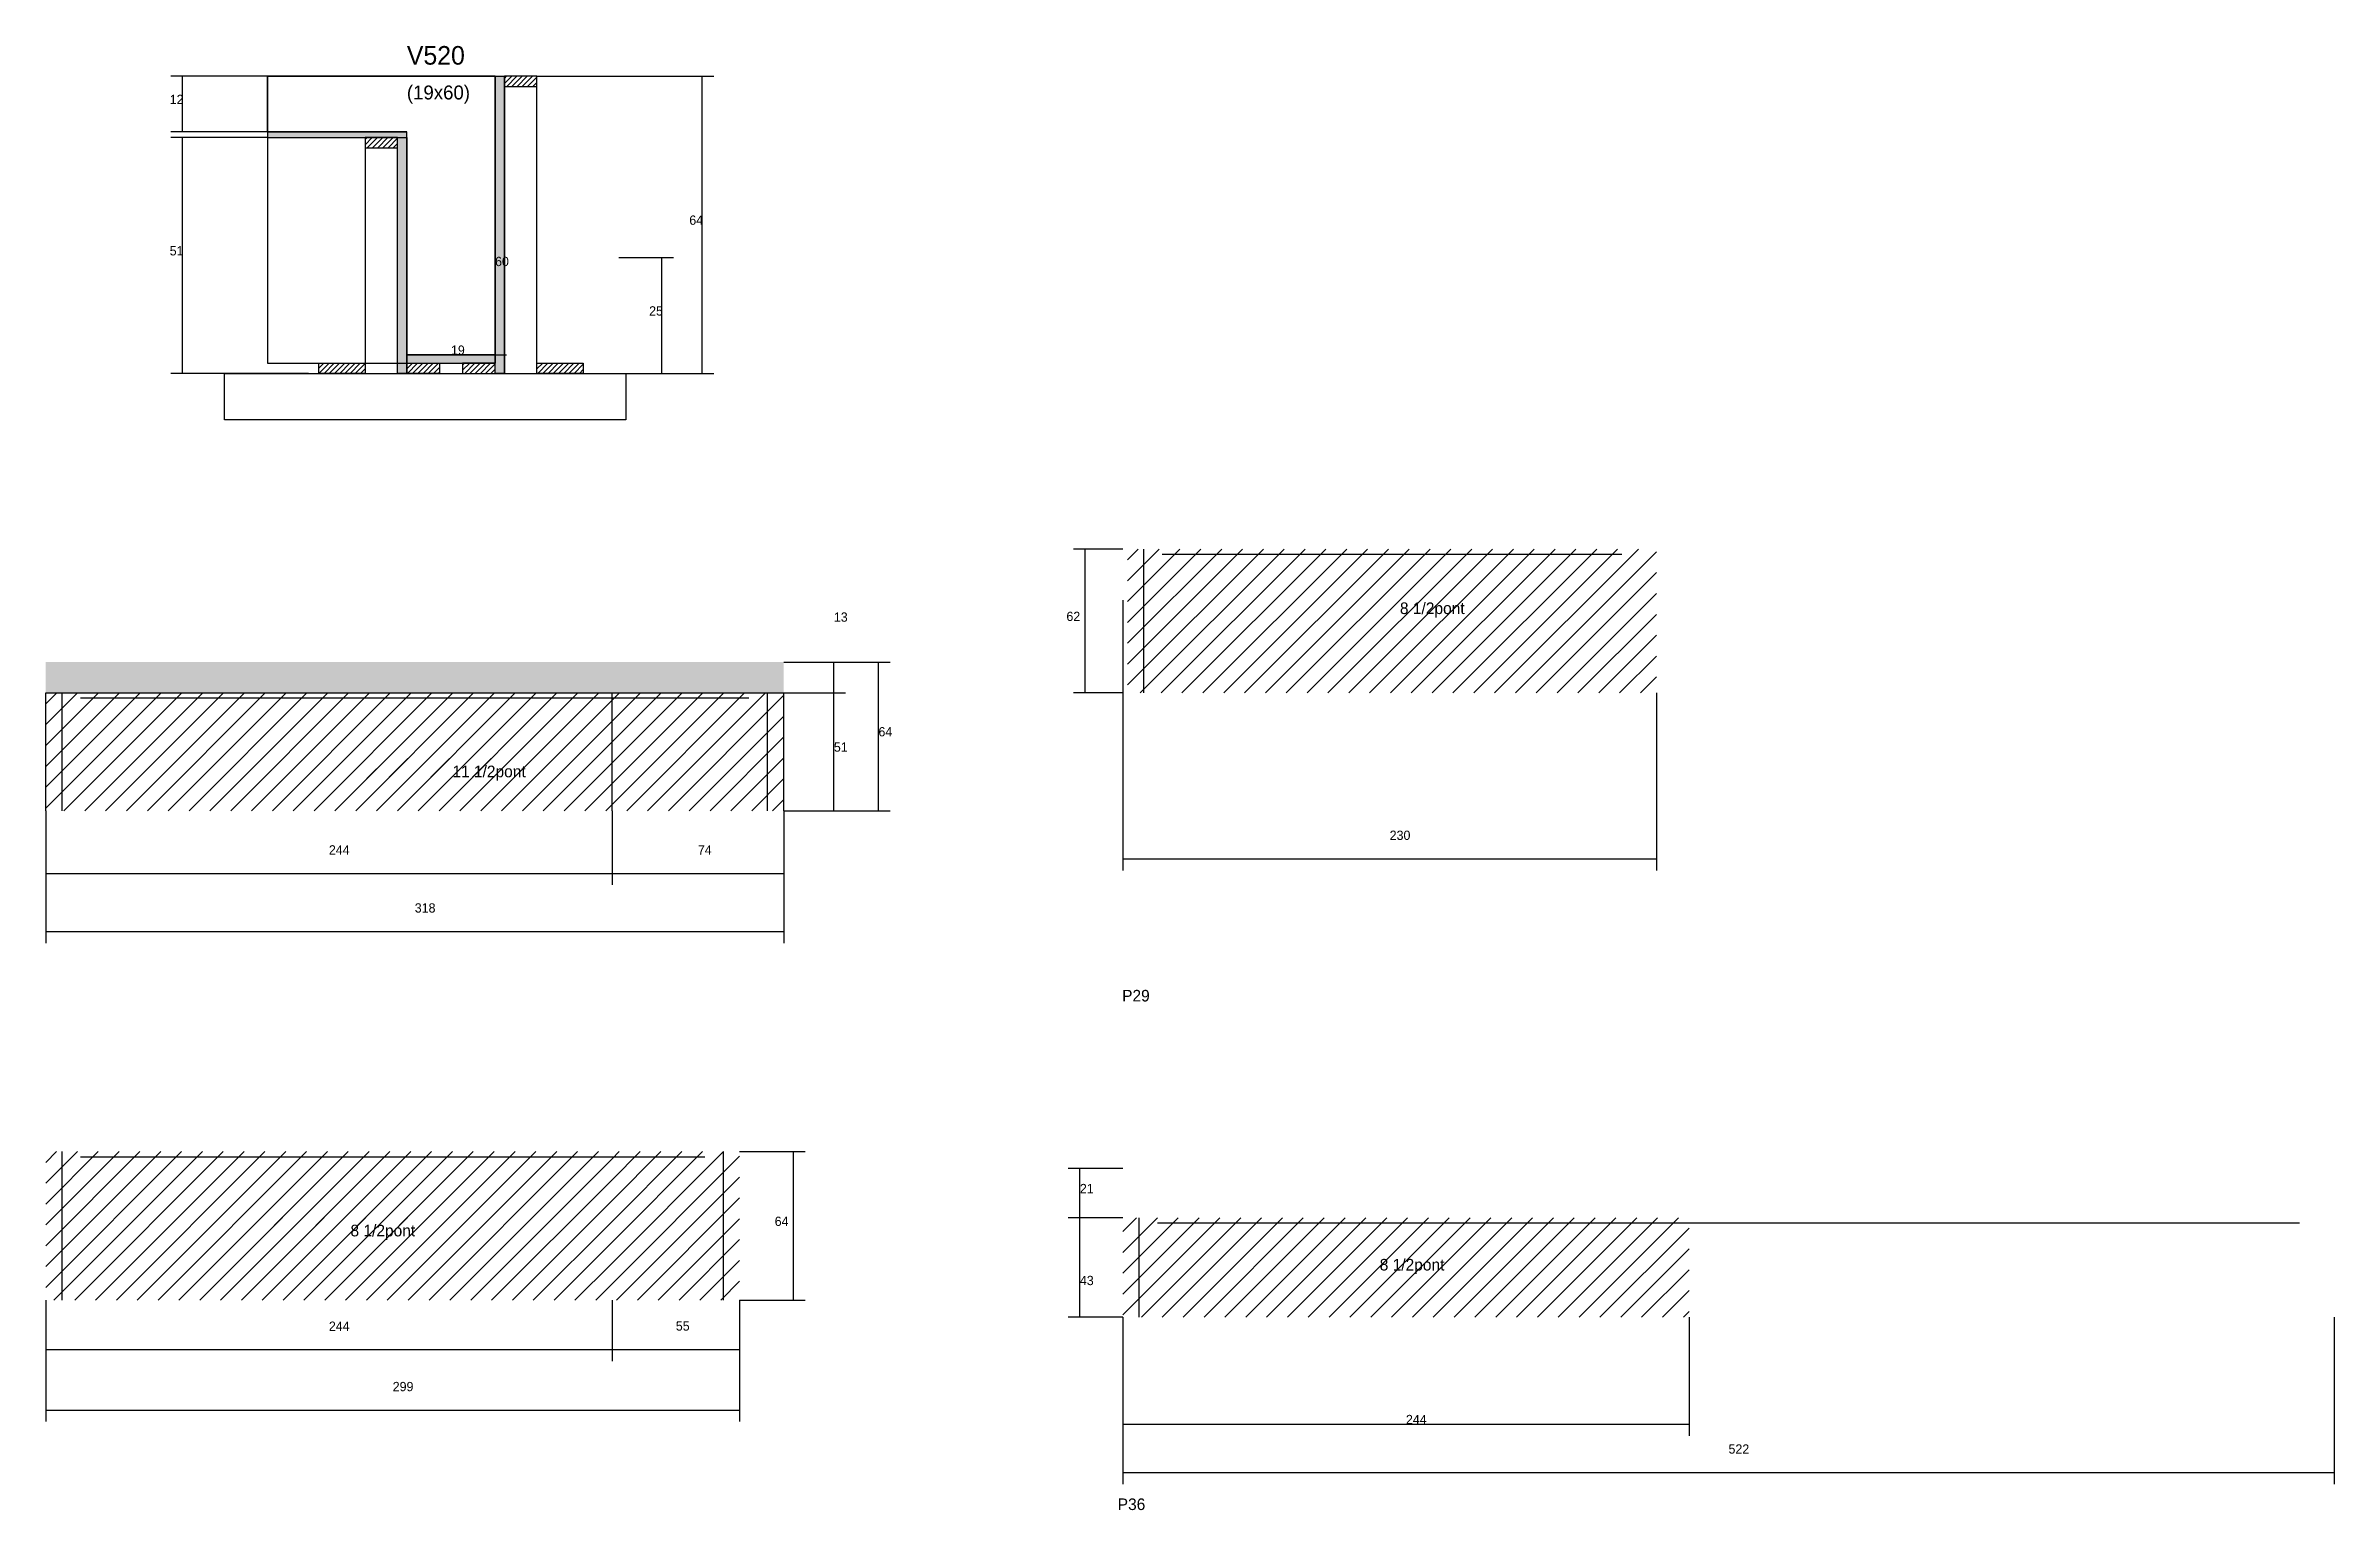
# Model space of a CAD drawing. Header units: metres. Extents: x -16607 to -15621, y 5362 to 5993.
import ezdxf

# ---------------------------------------------------------------- set-up
doc = ezdxf.new("R2010")
doc.units = ezdxf.units.M
for name, color, linetype in [('CONCRETO', 251, 'Continuous'), ('COTA', 4, 'Continuous'), ('Cota Seção (2x)', 4, 'Continuous'), ('Hachura', 253, 'Continuous'), ('Madeira', 126, 'Continuous'), ('NOMENCLATURA', 7, 'Continuous'), ('Painéis', 200, 'Continuous'), ('SARR_2.2x7', 40, 'Continuous'), ('Texto Seção', 7, 'Continuous')]:
    doc.layers.add(name, color=color, linetype=linetype)

msp = doc.modelspace()

# ---------------------------------------------------------------- hatches: boundary and pattern name
at = {"layer": 'COTA'}
h = msp.add_hatch(dxfattribs=at)
h.set_pattern_fill('AR-CONC', scale=0.03)
h.paths.add_polyline_path([(-16288.9, 5713.8), (-16288.9, 5727), (-16606.9, 5727), (-16606.9, 5713.8)])
at = {"layer": 'Hachura'}
h = msp.add_hatch(color=8, dxfattribs=at)
h.dxf.hatch_style = 1
h.paths.add_polyline_path([(-16413.3, 5979.4), (-16409.3, 5979.4), (-16409.3, 5979.4), (-16409.3, 5851.4), (-16409.3, 5851.4), (-16413.3, 5851.4), (-16413.3, 5851.4), (-16413.3, 5979.4)])
h = msp.add_hatch(dxfattribs=at)
h.set_pattern_fill('ANSI31', scale=0.5)
h.paths.add_polyline_path([(-16395.3, 5975), (-16395.3, 5979.4), (-16395.3, 5979.4), (-16409.3, 5979.4), (-16409.3, 5979.4), (-16409.3, 5975), (-16409.3, 5975), (-16395.3, 5975)])
h = msp.add_hatch(color=8, dxfattribs=at)
h.dxf.hatch_style = 1
h.paths.add_polyline_path([(-16451.3, 5953), (-16451.3, 5955.4), (-16451.3, 5955.4), (-16511.3, 5955.4), (-16511.3, 5955.4), (-16511.3, 5953), (-16511.3, 5953), (-16451.3, 5953)])
h = msp.add_hatch(dxfattribs=at)
h.set_pattern_fill('ANSI31', scale=0.5)
h.paths.add_polyline_path([(-16455.3, 5948.6), (-16455.3, 5953), (-16455.3, 5953), (-16469.3, 5953), (-16469.3, 5953), (-16469.3, 5948.6), (-16469.3, 5948.6), (-16455.3, 5948.6)])
h = msp.add_hatch(color=8, dxfattribs=at)
h.dxf.hatch_style = 1
h.paths.add_polyline_path([(-16455.3, 5953), (-16451.3, 5953), (-16451.3, 5953), (-16451.3, 5851.4), (-16451.3, 5851.4), (-16455.3, 5851.4), (-16455.3, 5851.4), (-16455.3, 5953)])
h = msp.add_hatch(color=8, dxfattribs=at)
h.dxf.hatch_style = 1
h.paths.add_polyline_path([(-16413.3, 5855.8), (-16413.3, 5859.4), (-16413.3, 5859.4), (-16451.3, 5859.4), (-16451.3, 5859.4), (-16451.3, 5855.8), (-16451.3, 5855.8), (-16413.3, 5855.8)])
h = msp.add_hatch(dxfattribs=at)
h.set_pattern_fill('ANSI31', scale=0.5)
h.paths.add_polyline_path([(-16489.3, 5851.4), (-16489.3, 5855.8), (-16489.3, 5855.8), (-16469.3, 5855.8), (-16469.3, 5855.8), (-16469.3, 5851.4), (-16469.3, 5851.4), (-16489.3, 5851.4)])
h = msp.add_hatch(dxfattribs=at)
h.set_pattern_fill('ANSI31', scale=0.5)
h.paths.add_polyline_path([(-16451.3, 5851.4), (-16451.3, 5855.8), (-16451.3, 5855.8), (-16437.3, 5855.8), (-16437.3, 5855.8), (-16437.3, 5851.4), (-16437.3, 5851.4), (-16451.3, 5851.4)])
h = msp.add_hatch(dxfattribs=at)
h.set_pattern_fill('ANSI31', scale=0.5)
h.paths.add_polyline_path([(-16413.3, 5851.4), (-16413.3, 5855.8), (-16413.3, 5855.8), (-16427.3, 5855.8), (-16427.3, 5855.8), (-16427.3, 5851.4), (-16427.3, 5851.4), (-16413.3, 5851.4)])
h = msp.add_hatch(dxfattribs=at)
h.set_pattern_fill('ANSI31', scale=0.5)
h.paths.add_polyline_path([(-16395.3, 5851.4), (-16395.3, 5855.8), (-16395.3, 5855.8), (-16375.3, 5855.8), (-16375.3, 5855.8), (-16375.3, 5851.4), (-16375.3, 5851.4), (-16395.3, 5851.4)])
h = msp.add_hatch(dxfattribs=at)
h.set_pattern_fill('ANSI31', scale=2)
h.paths.add_polyline_path([(-15912.8, 5713.7), (-15912.8, 5775.7), (-16140.8, 5775.7), (-16140.8, 5713.7)])
h = msp.add_hatch(dxfattribs=at)
h.set_pattern_fill('ANSI31', scale=2)
h.paths.add_polyline_path([(-16606.9, 5713.8), (-16606.9, 5663), (-16362.9, 5663), (-16362.9, 5713.8)])
h = msp.add_hatch(dxfattribs=at)
h.set_pattern_fill('ANSI31', scale=2)
h.paths.add_polyline_path([(-16362.9, 5713.8), (-16362.9, 5663), (-16288.9, 5663), (-16288.9, 5713.8)])
h = msp.add_hatch(dxfattribs=at)
h.set_pattern_fill('ANSI31', scale=2)
h.paths.add_polyline_path([(-16468.5, 5669.3), (-16468.5, 5685.5), (-16468.5, 5685.5), (-16394.9, 5685.5), (-16394.9, 5685.5), (-16394.9, 5669.3), (-16394.9, 5669.3), (-16468.5, 5669.3)])
h = msp.add_hatch(dxfattribs=at)
h.set_pattern_fill('ANSI31', scale=2)
h.paths.add_polyline_path([(-16362.9, 5452.1), (-16362.9, 5516.1), (-16606.9, 5516.1), (-16606.9, 5452.1)])
h = msp.add_hatch(dxfattribs=at)
h.set_pattern_fill('ANSI31', scale=2)
h.paths.add_polyline_path([(-16362.9, 5452.1), (-16307.9, 5452.1), (-16307.9, 5516.1), (-16362.9, 5516.1)])
h = msp.add_hatch(dxfattribs=at)
h.set_pattern_fill('ANSI31', scale=2)
h.paths.add_polyline_path([(-16509.9, 5471.5), (-16509.9, 5487.7), (-16509.9, 5487.7), (-16441.3, 5487.7), (-16441.3, 5487.7), (-16441.3, 5471.5), (-16441.3, 5471.5), (-16509.9, 5471.5)])
h = msp.add_hatch(dxfattribs=at)
h.set_pattern_fill('ANSI31', scale=2)
h.paths.add_polyline_path([(-16142.8, 5487.6), (-16142.8, 5444.8), (-15898.8, 5444.8), (-15898.8, 5487.6)])

# ---------------------------------------------------------------- linework, layer by layer
at = {"layer": 'CONCRETO'}
for points in [[(-16451.3, 5955.4), (-16511.3, 5955.4), (-16511.3, 5979.4), (-16413.3, 5979.4), (-16413.3, 5855.8), (-16413.3, 5855.8), (-16413.3, 5859.4), (-16451.3, 5859.4)], [(-16511.3, 5855.8), (-16413.3, 5855.8), (-16413.3, 5979.4), (-16511.3, 5979.4)]]:
    msp.add_lwpolyline(points, close=True, dxfattribs=at)
at = {"layer": 'COTA'}
for p, q in [((-16511.3, 5979.4), (-16553, 5979.4)), ((-16548, 5955.4), (-16548, 5979.4)), ((-16395.3, 5979.4), (-16319.1, 5979.4)), ((-16324.1, 5851.4), (-16324.1, 5979.4)), ((-16511.3, 5955.4), (-16553, 5955.4)), ((-16511.3, 5953), (-16553, 5953)), ((-16548, 5851.4), (-16548, 5953)), ((-16360, 5901.3), (-16336.4, 5901.3)), ((-16341.4, 5851.4), (-16341.4, 5901.3)), ((-16493.7, 5851.4), (-16553, 5851.4)), ((-16395.3, 5851.4), (-16319.1, 5851.4)), ((-16360, 5851.4), (-16336.4, 5851.4)), ((-16142.8, 5775.7), (-16164, 5775.7)), ((-16159, 5713.7), (-16159, 5775.7)), ((-16142.8, 5753.7), (-16142.8, 5637.2)), ((-16288.9, 5727), (-16262.3, 5727)), ((-16288.9, 5727), (-16243.1, 5727)), ((-16267.3, 5713.8), (-16267.3, 5727)), ((-16248.1, 5663), (-16248.1, 5727)), ((-16288.9, 5713.8), (-16262.3, 5713.8)), ((-16288.9, 5713.8), (-16262.3, 5713.8)), ((-16267.3, 5663), (-16267.3, 5713.8)), ((-16142.8, 5713.7), (-16164, 5713.7)), ((-15912.8, 5713.7), (-15912.8, 5637.2)), ((-16606.9, 5663), (-16606.9, 5605.9)), ((-16606.9, 5663), (-16606.9, 5631)), ((-16362.9, 5663), (-16362.9, 5631)), ((-16362.9, 5663), (-16362.9, 5631)), ((-16288.9, 5663), (-16288.9, 5605.9)), ((-16288.9, 5663), (-16262.3, 5663)), ((-16288.9, 5663), (-16243.1, 5663)), ((-16288.9, 5663), (-16288.9, 5631)), ((-16142.8, 5642.2), (-15912.8, 5642.2)), ((-16606.9, 5636), (-16362.9, 5636)), ((-16362.9, 5636), (-16288.9, 5636)), ((-16606.9, 5610.9), (-16288.9, 5610.9)), ((-16307.9, 5516.1), (-16279.7, 5516.1)), ((-16284.7, 5452.1), (-16284.7, 5516.1)), ((-16142.8, 5508.8), (-16166.3, 5508.8)), ((-16161.3, 5487.6), (-16161.3, 5508.8)), ((-16142.8, 5487.6), (-16166.3, 5487.6)), ((-16142.8, 5487.6), (-16166.3, 5487.6)), ((-16161.3, 5444.8), (-16161.3, 5487.6)), ((-16606.9, 5452.1), (-16606.9, 5399.8)), ((-16606.9, 5452.1), (-16606.9, 5425.8)), ((-16362.9, 5452.1), (-16362.9, 5425.8)), ((-16362.9, 5452.1), (-16362.9, 5425.8)), ((-16307.9, 5452.1), (-16307.9, 5399.8)), ((-16307.9, 5452.1), (-16279.7, 5452.1)), ((-16307.9, 5452.1), (-16307.9, 5425.8)), ((-16142.8, 5444.8), (-16166.3, 5444.8)), ((-16142.8, 5444.8), (-16142.8, 5393.7)), ((-16142.8, 5444.8), (-16142.8, 5372.9)), ((-15898.8, 5444.8), (-15898.8, 5393.7)), ((-15620.8, 5444.8), (-15620.8, 5372.9)), ((-16606.9, 5430.8), (-16362.9, 5430.8)), ((-16362.9, 5430.8), (-16307.9, 5430.8)), ((-16606.9, 5404.8), (-16307.9, 5404.8)), ((-16142.8, 5398.7), (-15898.8, 5398.7)), ((-16142.8, 5377.9), (-15620.8, 5377.9))]:
    msp.add_line(p, q, dxfattribs=at)
at = {"layer": 'Cota Seção (2x)'}
for p, q in [((-16451.3, 5979.4), (-16408.3, 5979.4)), ((-16413.3, 5859.4), (-16413.3, 5979.4)), ((-16451.3, 5851.4), (-16451.3, 5864.4)), ((-16451.3, 5859.4), (-16408.3, 5859.4)), ((-16451.3, 5859.4), (-16413.3, 5859.4)), ((-16413.3, 5851.4), (-16413.3, 5864.4))]:
    msp.add_line(p, q, dxfattribs=at)
at = {"layer": 'Madeira'}
for points in [[(-16395.3, 5975), (-16395.3, 5979.4), (-16409.3, 5979.4), (-16409.3, 5975)], [(-16395.3, 5979.4), (-16409.3, 5979.4), (-16409.3, 5851.4), (-16395.3, 5851.4)], [(-16455.3, 5948.6), (-16455.3, 5953), (-16469.3, 5953), (-16469.3, 5948.6)], [(-16455.3, 5953), (-16469.3, 5953), (-16469.3, 5851.4), (-16455.3, 5851.4)], [(-16356.9, 5831.4), (-16529.9, 5831.4), (-16529.9, 5851.4), (-16356.9, 5851.4)], [(-16489.3, 5851.4), (-16489.3, 5855.8), (-16469.3, 5855.8), (-16469.3, 5851.4)], [(-16451.3, 5851.4), (-16451.3, 5855.8), (-16437.3, 5855.8), (-16437.3, 5851.4)], [(-16413.3, 5851.4), (-16413.3, 5855.8), (-16427.3, 5855.8), (-16427.3, 5851.4)], [(-16395.3, 5851.4), (-16395.3, 5855.8), (-16375.3, 5855.8), (-16375.3, 5851.4)]]:
    msp.add_lwpolyline(points, close=True, dxfattribs=at)
at = {"layer": 'Painéis'}
for p, q in [((-16409.3, 5851.4), (-16409.3, 5979.4)), ((-16511.3, 5955.4), (-16451.3, 5955.4)), ((-16451.3, 5851.4), (-16451.3, 5953)), ((-16451.3, 5859.4), (-16413.3, 5859.4)), ((-16451.3, 5855.8), (-16451.3, 5859.4)), ((-16413.3, 5855.8), (-16413.3, 5859.4)), ((-16606.9, 5713.8), (-16288.9, 5713.8)), ((-16606.9, 5663), (-16606.9, 5713.8)), ((-16362.9, 5663), (-16362.9, 5713.8)), ((-16288.9, 5663), (-16288.9, 5713.8))]:
    msp.add_line(p, q, dxfattribs=at)
for points in [[(-16413.3, 5979.4), (-16409.3, 5979.4), (-16409.3, 5851.4), (-16413.3, 5851.4)], [(-16451.3, 5953), (-16451.3, 5955.4), (-16511.3, 5955.4), (-16511.3, 5953)], [(-16455.3, 5953), (-16451.3, 5953), (-16451.3, 5851.4), (-16455.3, 5851.4)], [(-16413.3, 5855.8), (-16413.3, 5859.4), (-16451.3, 5859.4), (-16451.3, 5855.8)]]:
    msp.add_lwpolyline(points, close=True, dxfattribs=at)
at = {"layer": 'SARR_2.2x7'}
for p, q in [((-16133.8, 5713.7), (-16133.8, 5775.7)), ((-16125.8, 5773.5), (-15927.8, 5773.5)), ((-16599.9, 5663), (-16599.9, 5713.8)), ((-16591.9, 5711.6), (-16303.9, 5711.6)), ((-16295.9, 5663), (-16295.9, 5713.8)), ((-16599.9, 5452.1), (-16599.9, 5516.1)), ((-16591.9, 5513.9), (-16322.9, 5513.9)), ((-16314.9, 5452.1), (-16314.9, 5516.1)), ((-16135.8, 5444.8), (-16135.8, 5487.6)), ((-16127.8, 5485.4), (-15635.8, 5485.4))]:
    msp.add_line(p, q, dxfattribs=at)

# ---------------------------------------------------------------- texts
at = {"layer": 'COTA'}
for s, p in [('12', (-16553.5, 5967.4)), ('64', (-16329.6, 5915.4)), ('51', (-16553.5, 5902.2)), ('25', (-16346.9, 5876.3)), ('13', (-16267.3, 5744.4)), ('62', (-16167.1, 5744.7)), ('51', (-16267.3, 5688.4)), ('64', (-16248.1, 5695)), ('230', (-16027.8, 5650.4)), ('244', (-16484.9, 5644.1)), ('74', (-16325.9, 5644.1)), ('318', (-16447.9, 5619.1)), ('21', (-16161.3, 5498.2)), ('64', (-16292.8, 5484.1)), ('43', (-16161.3, 5458.6)), ('244', (-16484.9, 5438.9)), ('55', (-16335.4, 5439)), ('299', (-16457.4, 5412.9)), ('244', (-16020.8, 5398.7)), ('522', (-15881.8, 5386))]:
    msp.add_text(s, height=4, dxfattribs=at).set_placement(p)
at = {"layer": 'Cota Seção (2x)'}
for s, p in [('60', (-16413.3, 5897.6)), ('19', (-16432.3, 5859.4))]:
    msp.add_text(s, height=4, dxfattribs=at).set_placement(p)
at = {"layer": 'NOMENCLATURA'}
for s, p in [('8 1/2pont', (-16023.4, 5747.7)), ('11 1/2pont', (-16431.7, 5677.4)), ('P29', (-16143.1, 5580.8)), ('8 1/2pont', (-16475.6, 5479.6)), ('8 1/2pont', (-16032.1, 5464.9)), ('P36', (-16145, 5361.7))]:
    msp.add_text(s, height=5, dxfattribs=at).set_placement(p)
at = {"layer": 'Texto Seção'}
for s, height, p in [('V520', 8, (-16451.3, 5984.4)), ('(19x60)', 6, (-16451.3, 5969.4))]:
    msp.add_text(s, height=height, dxfattribs=at).set_placement(p)

doc.saveas('drawing.dxf')
